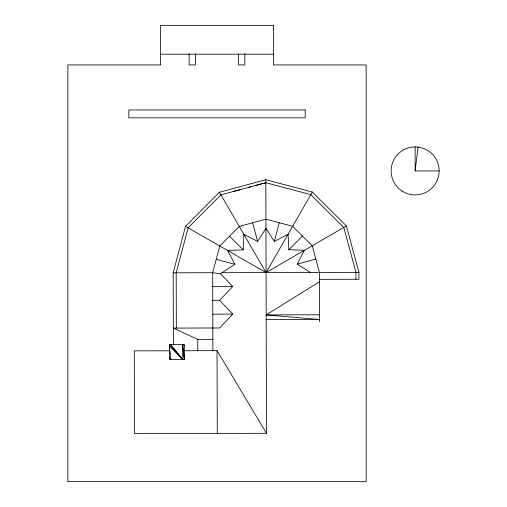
<?xml version="1.0" encoding="UTF-8"?>
<svg xmlns="http://www.w3.org/2000/svg" width="507" height="507" viewBox="0 0 507 507"><rect width="100%" height="100%" fill="white"/><g stroke="black" fill="none" stroke-linecap="round" stroke-linejoin="round"><path stroke-width="0.76" d="M173.381 344.519L173.191 272.823L212.68 272.715L220.532 273.729L234.874 264.305L227.662 250.534L243.189 249.818L243.829 234.285L257.638 241.427L265.953 228.296L274.344 241.383L288.109 234.171L288.832 249.704L304.365 250.338L297.222 264.147L310.354 272.462M439.151 170.916L415.138 170.916L418.066 147.087M173.191 272.823L185.518 226.35L219.423 192.267L265.826 179.7L312.299 192.026L346.382 225.932L358.943 272.341L358.962 279.237L319.473 279.338M274.344 241.383L279.287 222.738M312.299 192.026L266.067 272.582L185.518 226.35M212.756 300.353L219.62 300.334L232.694 286.487L220.532 273.729M219.62 300.334L232.764 314.118L219.696 327.972L173.337 328.092L197.774 339.367L212.858 339.329M288.832 249.704L302.438 236.021M266.194 319.625L319.575 319.492L266.181 314.91L319.48 281.759M346.382 225.932L266.067 272.582L219.423 192.267M233.854 191.361L240.242 189.631M248.512 187.394L250.395 186.88M255.984 185.366L265.839 182.704L310.804 194.625L343.79 227.44L355.946 272.348L355.965 279.243M262.151 183.699L220.925 194.859L188.116 227.839L176.189 272.81L176.335 328.08M263.989 183.204L265.839 182.704M297.222 264.147L315.842 259.102M221.787 272.696L358.943 272.341M212.718 286.537L232.694 286.487M212.788 314.169L232.764 314.118M266.181 314.91L319.568 314.771M169.363 344.532L184.301 344.487L184.339 359.425L169.401 359.463L169.363 344.532L182.812 359.425L182.514 344.494L184.301 345.863M169.382 350.774L134.279 350.869L134.494 433.643L266.486 433.301L265.826 179.7M184.314 350.736L217.053 350.654L266.486 433.301M160.624 54.173L273.387 54.173M216.223 259.362L234.874 264.305M169.401 358.037L171.005 359.457L169.37 346.066L182.812 359.425L170.707 344.526M229.513 236.211L243.189 249.818M252.594 222.801L257.638 241.427M184.333 357.714L182.514 344.494L184.339 359.425M319.581 321.837L319.454 272.443L312.236 245.768L292.64 226.274L265.928 219.195L239.253 226.414L219.765 246.009L212.68 272.715L212.883 350.667M217.053 350.654L217.269 433.428M197.774 339.367L197.806 350.705M415.138 146.91L415.138 170.916M244.856 53.894L244.856 64.934L238.556 64.934L238.556 53.894M195.448 53.894L195.448 64.934L189.149 64.934L189.149 53.894M273.387 25.35L160.624 25.35L160.624 64.934L67.849 64.934L67.849 481.65L366.155 481.65L366.155 64.934L273.387 64.934L273.387 25.35M305.189 109.962L128.816 109.962L128.816 117.833L305.189 117.833L305.189 109.962M402.171 191.126A24.013 24.013 0 0 0 439.125 172.044A24.013 24.013 0 0 0 404.123 149.584A24.013 24.013 0 0 0 402.171 191.126"/></g></svg>
